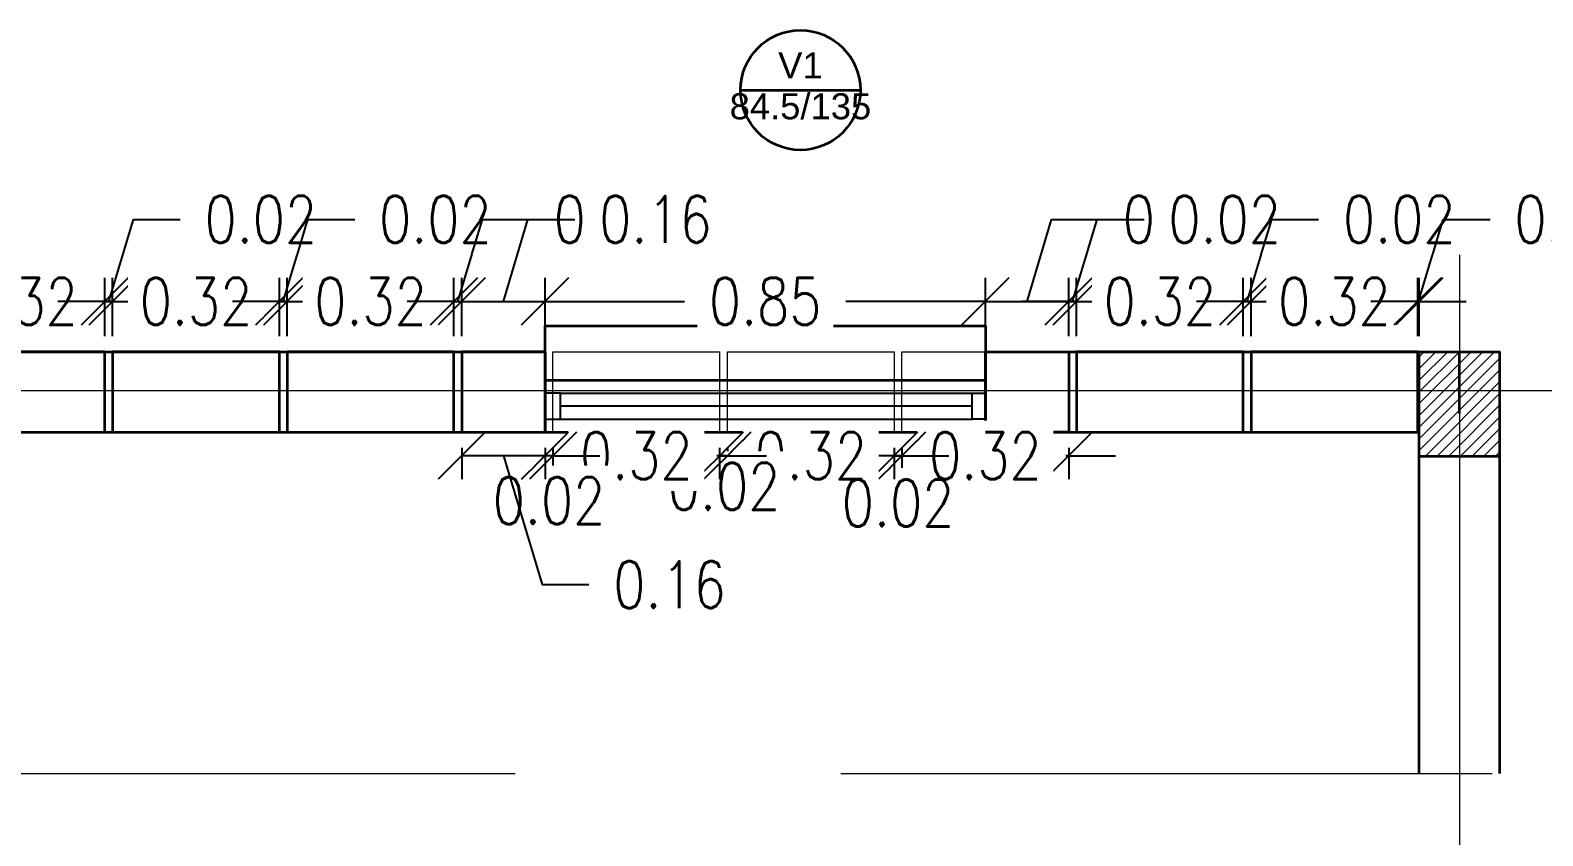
# Model space of a CAD drawing. Header units: metres. Extents: x 45 to 666, y -23 to 325.
# Drawn here: x 208.275 to 211.178, y 69.517 to 71.063 of the extents above; entities that cross this region are included whole.
import ezdxf
from ezdxf.enums import TextEntityAlignment as Align

# ---------------------------------------------------------------- set-up
doc = ezdxf.new("R2010")
doc.units = ezdxf.units.M
doc.header["$LTSCALE"] = 5
doc.header["$MEASUREMENT"] = 0
doc.linetypes.add('DASHED2', pattern=[0.375, 0.25, -0.125])
doc.linetypes.add('HIDDEN', pattern=[0.375, 0.25, -0.125])
doc.layers.get('0').update_dxf_attribs({"color": 30})
doc.layers.get('DEFPOINTS').update_dxf_attribs({"color": 210})
for name, color, linetype, lineweight in [('A-ANNO-DIMS', 3, 'Continuous', 18), ('A-ANNO-NOTE', 7, 'Continuous', 35), ('A-ANNO-SYMB', 3, 'Continuous', 18), ('A-ELEV-MBE1', 7, 'Continuous', 35), ('A-FLOR-OVHD', 3, 'HIDDEN', 18), ('A-GLAZ-FULL', 4, 'Continuous', 25), ('A-WALL-FULL', 7, 'Continuous', 35), ('A-WALL-FULL-EXTR', 7, 'Continuous', 35), ('A-WALL-PATT', 8, 'Continuous', 18)]:
    doc.layers.add(name, color=color, linetype=linetype, lineweight=lineweight)
doc.styles.add('E-ARIAL', font='arial.ttf')
doc.styles.add('E-ROMANS', font='romans.shx', dxfattribs={"width": 0.8})
doc.dimstyles.new('E-0050_TICK_18', dxfattribs={"dimscale": 0.001, "dimtxt": 90, "dimasz": 90, "dimexe": 45, "dimexo": 30, "dimgap": 45, "dimtad": 0, "dimzin": 0, "dimdsep": 46, "dimtxsty": 'E-ROMANS', "dimblk": 'OBLIQUE', "dimcen": 45, "dimclrd": 256, "dimclre": 256, "dimclrt": 256, "dimadec": 0, "dimazin": 0, "dimtfac": 1, "dimtmove": 1, "dimatfit": 3, "dimldrblk": 'OPEN90', "dimfxl": 1, "dimtfill": 1, "dimtolj": 1, "dimtzin": 0, "dimarcsym": 0})

# ---------------------------------------------------------------- blocks, each defined once
blk = doc.blocks.new('TAG-WINDOW')
blk.add_lwpolyline([(-0.92, 0), (0.92, 0)])
blk.add_circle((0, 0), 0.92)
at = {"style": 'E-ARIAL'}
blk.add_attdef('V', text='', height=0.4, dxfattribs=at).set_placement((0, 0.06), align=Align.BOTTOM_CENTER)
blk.add_attdef('40/120', text='', height=0.4, dxfattribs=at).set_placement((0, -0.048), align=Align.TOP_CENTER)
blk = doc.blocks.new('_Oblique')
at = {"color": 0, "linetype": 'ByBlock', "lineweight": -2}
blk.add_line((-0.5, -0.5), (0.5, 0.5), dxfattribs=at)
blk = doc.blocks.new('*D324')
at = {"layer": 'A-ANNO-DIMS', "lineweight": -2, "transparency": 16777216}
for p, q in [((208.0981, 70.4759), (208.0981, 70.5879)), ((208.4181, 70.4759), (208.4181, 70.5879)), ((208.0981, 70.5429), (208.0081, 70.5429)), ((208.0981, 70.5429), (208.1033, 70.5429)), ((208.4181, 70.5429), (208.4128, 70.5429)), ((208.4181, 70.5429), (208.5081, 70.5429))]:
    blk.add_line(p, q, dxfattribs=at)
at = {"layer": 'DEFPOINTS', "color": 0, "transparency": 16777216}
for p in [(208.4181, 70.5429), (208.0981, 70.4459), (208.4181, 70.4459)]:
    blk.add_point(p, dxfattribs=at)
at = {"layer": 'A-ANNO-DIMS', "lineweight": -2, "transparency": 16777216, "xscale": 0.09, "yscale": 0.09, "zscale": 0.09}
blk.add_blockref('_Oblique', (208.0981, 70.5429), dxfattribs=at)
at = {"layer": 'A-ANNO-DIMS', "lineweight": -2, "transparency": 16777216, "xscale": 0.09, "yscale": 0.09, "zscale": 0.09, "rotation": 180}
blk.add_blockref('_Oblique', (208.4181, 70.5429), dxfattribs=at)
at = {"layer": 'A-ANNO-DIMS', "transparency": 16777216, "insert": (208.2581, 70.5429), "char_height": 0.09, "attachment_point": 5, "style": 'E-ROMANS', "bg_fill": 3, "box_fill_scale": 1.25, "bg_fill_color": 256, "bg_fill_true_color": 13158600, "bg_fill_transparency": 0}
blk.add_mtext('\\A1;0.32', dxfattribs=at)
blk = doc.blocks.new('_Open90')
at = {"color": 0, "linetype": 'ByBlock', "lineweight": -2}
for p, q in [((-0.5, 0.5), (0, 0)), ((0, 0), (-1, 0)), ((0, 0), (-0.5, -0.5))]:
    blk.add_line(p, q, dxfattribs=at)
blk = doc.blocks.new('*D325')
at = {"layer": 'A-ANNO-DIMS', "lineweight": -2, "transparency": 16777216}
for p, q in [((208.4256, 70.5429), (208.4728, 70.7004)), ((208.4728, 70.7004), (208.5628, 70.7004)), ((208.4181, 70.4759), (208.4181, 70.5879)), ((208.4331, 70.4759), (208.4331, 70.5879)), ((208.4181, 70.5429), (208.3281, 70.5429)), ((208.4181, 70.5429), (208.4331, 70.5429)), ((208.4181, 70.5429), (208.4331, 70.5429)), ((208.4331, 70.5429), (208.5231, 70.5429))]:
    blk.add_line(p, q, dxfattribs=at)
at = {"layer": 'DEFPOINTS', "color": 0, "transparency": 16777216}
for p in [(208.4331, 70.5429), (208.4181, 70.4459), (208.4331, 70.4459)]:
    blk.add_point(p, dxfattribs=at)
at = {"layer": 'A-ANNO-DIMS', "lineweight": -2, "transparency": 16777216, "xscale": 0.09, "yscale": 0.09, "zscale": 0.09}
blk.add_blockref('_Oblique', (208.4181, 70.5429), dxfattribs=at)
at = {"layer": 'A-ANNO-DIMS', "lineweight": -2, "transparency": 16777216, "xscale": 0.09, "yscale": 0.09, "zscale": 0.09, "rotation": 180}
blk.add_blockref('_Oblique', (208.4331, 70.5429), dxfattribs=at)
at = {"layer": 'A-ANNO-DIMS', "transparency": 16777216, "insert": (208.7175, 70.7004), "char_height": 0.09, "attachment_point": 5, "style": 'E-ROMANS', "bg_fill": 3, "box_fill_scale": 1.25, "bg_fill_color": 256, "bg_fill_true_color": 13158600, "bg_fill_transparency": 0}
blk.add_mtext('\\A1;0.02', dxfattribs=at)
blk = doc.blocks.new('*D326')
at = {"layer": 'A-ANNO-DIMS', "lineweight": -2, "transparency": 16777216}
for p, q in [((208.4331, 70.4759), (208.4331, 70.5879)), ((208.7531, 70.4759), (208.7531, 70.5879)), ((208.4331, 70.5429), (208.3431, 70.5429)), ((208.4331, 70.5429), (208.4383, 70.5429)), ((208.7531, 70.5429), (208.7478, 70.5429)), ((208.7531, 70.5429), (208.8431, 70.5429))]:
    blk.add_line(p, q, dxfattribs=at)
at = {"layer": 'DEFPOINTS', "color": 0, "transparency": 16777216}
for p in [(208.7531, 70.5429), (208.4331, 70.4459), (208.7531, 70.4459)]:
    blk.add_point(p, dxfattribs=at)
at = {"layer": 'A-ANNO-DIMS', "lineweight": -2, "transparency": 16777216, "xscale": 0.09, "yscale": 0.09, "zscale": 0.09}
blk.add_blockref('_Oblique', (208.4331, 70.5429), dxfattribs=at)
at = {"layer": 'A-ANNO-DIMS', "lineweight": -2, "transparency": 16777216, "xscale": 0.09, "yscale": 0.09, "zscale": 0.09, "rotation": 180}
blk.add_blockref('_Oblique', (208.7531, 70.5429), dxfattribs=at)
at = {"layer": 'A-ANNO-DIMS', "transparency": 16777216, "insert": (208.5931, 70.5429), "char_height": 0.09, "attachment_point": 5, "style": 'E-ROMANS', "bg_fill": 3, "box_fill_scale": 1.25, "bg_fill_color": 256, "bg_fill_true_color": 13158600, "bg_fill_transparency": 0}
blk.add_mtext('\\A1;0.32', dxfattribs=at)
blk = doc.blocks.new('*D720')
at = {"layer": 'A-ANNO-DIMS', "lineweight": -2, "transparency": 16777216}
for p, q in [((208.7606, 70.5429), (208.8078, 70.7004)), ((208.8078, 70.7004), (208.8978, 70.7004)), ((208.7531, 70.4759), (208.7531, 70.5879)), ((208.7681, 70.4759), (208.7681, 70.5879)), ((208.7531, 70.5429), (208.6631, 70.5429)), ((208.7531, 70.5429), (208.7681, 70.5429)), ((208.7531, 70.5429), (208.7681, 70.5429)), ((208.7681, 70.5429), (208.8581, 70.5429))]:
    blk.add_line(p, q, dxfattribs=at)
at = {"layer": 'DEFPOINTS', "color": 0, "transparency": 16777216}
for p in [(208.7681, 70.5429), (208.7531, 70.4459), (208.7681, 70.4459)]:
    blk.add_point(p, dxfattribs=at)
at = {"layer": 'A-ANNO-DIMS', "lineweight": -2, "transparency": 16777216, "xscale": 0.09, "yscale": 0.09, "zscale": 0.09}
blk.add_blockref('_Oblique', (208.7531, 70.5429), dxfattribs=at)
at = {"layer": 'A-ANNO-DIMS', "lineweight": -2, "transparency": 16777216, "xscale": 0.09, "yscale": 0.09, "zscale": 0.09, "rotation": 180}
blk.add_blockref('_Oblique', (208.7681, 70.5429), dxfattribs=at)
at = {"layer": 'A-ANNO-DIMS', "transparency": 16777216, "insert": (209.0525, 70.7004), "char_height": 0.09, "attachment_point": 5, "style": 'E-ROMANS', "bg_fill": 3, "box_fill_scale": 1.25, "bg_fill_color": 256, "bg_fill_true_color": 13158600, "bg_fill_transparency": 0}
blk.add_mtext('\\A1;0.02', dxfattribs=at)
blk = doc.blocks.new('*D721')
at = {"layer": 'A-ANNO-DIMS', "lineweight": -2, "transparency": 16777216}
for p, q in [((208.7681, 70.4759), (208.7681, 70.5879)), ((209.0881, 70.4759), (209.0881, 70.5879)), ((208.7681, 70.5429), (208.6781, 70.5429)), ((208.7681, 70.5429), (208.7733, 70.5429)), ((209.0881, 70.5429), (209.0828, 70.5429)), ((209.0881, 70.5429), (209.1781, 70.5429))]:
    blk.add_line(p, q, dxfattribs=at)
at = {"layer": 'DEFPOINTS', "color": 0, "transparency": 16777216}
for p in [(209.0881, 70.5429), (208.7681, 70.4459), (209.0881, 70.4459)]:
    blk.add_point(p, dxfattribs=at)
at = {"layer": 'A-ANNO-DIMS', "lineweight": -2, "transparency": 16777216, "xscale": 0.09, "yscale": 0.09, "zscale": 0.09}
blk.add_blockref('_Oblique', (208.7681, 70.5429), dxfattribs=at)
at = {"layer": 'A-ANNO-DIMS', "lineweight": -2, "transparency": 16777216, "xscale": 0.09, "yscale": 0.09, "zscale": 0.09, "rotation": 180}
blk.add_blockref('_Oblique', (209.0881, 70.5429), dxfattribs=at)
at = {"layer": 'A-ANNO-DIMS', "transparency": 16777216, "insert": (208.9281, 70.5429), "char_height": 0.09, "attachment_point": 5, "style": 'E-ROMANS', "bg_fill": 3, "box_fill_scale": 1.25, "bg_fill_color": 256, "bg_fill_true_color": 13158600, "bg_fill_transparency": 0}
blk.add_mtext('\\A1;0.32', dxfattribs=at)
blk = doc.blocks.new('*D722')
at = {"layer": 'A-ANNO-DIMS', "lineweight": -2, "transparency": 16777216}
for p, q in [((209.0956, 70.5429), (209.1428, 70.7004)), ((209.1428, 70.7004), (209.2328, 70.7004)), ((209.0881, 70.4759), (209.0881, 70.5879)), ((209.1031, 70.4759), (209.1031, 70.5879)), ((209.0881, 70.5429), (208.9981, 70.5429)), ((209.0881, 70.5429), (209.1031, 70.5429)), ((209.0881, 70.5429), (209.1031, 70.5429)), ((209.1031, 70.5429), (209.1931, 70.5429))]:
    blk.add_line(p, q, dxfattribs=at)
at = {"layer": 'DEFPOINTS', "color": 0, "transparency": 16777216}
for p in [(209.1031, 70.5429), (209.0881, 70.4459), (209.1031, 70.4459)]:
    blk.add_point(p, dxfattribs=at)
at = {"layer": 'A-ANNO-DIMS', "lineweight": -2, "transparency": 16777216, "xscale": 0.09, "yscale": 0.09, "zscale": 0.09}
blk.add_blockref('_Oblique', (209.0881, 70.5429), dxfattribs=at)
at = {"layer": 'A-ANNO-DIMS', "lineweight": -2, "transparency": 16777216, "xscale": 0.09, "yscale": 0.09, "zscale": 0.09, "rotation": 180}
blk.add_blockref('_Oblique', (209.1031, 70.5429), dxfattribs=at)
at = {"layer": 'A-ANNO-DIMS', "transparency": 16777216, "insert": (209.3875, 70.7004), "char_height": 0.09, "attachment_point": 5, "style": 'E-ROMANS', "bg_fill": 3, "box_fill_scale": 1.25, "bg_fill_color": 256, "bg_fill_true_color": 13158600, "bg_fill_transparency": 0}
blk.add_mtext('\\A1;0.02', dxfattribs=at)
blk = doc.blocks.new('*D723')
at = {"layer": 'A-ANNO-DIMS', "lineweight": -2, "transparency": 16777216}
for p, q in [((209.1831, 70.5429), (209.2303, 70.7004)), ((209.2303, 70.7004), (209.3203, 70.7004)), ((209.1031, 70.4759), (209.1031, 70.5879)), ((209.2631, 70.4759), (209.2631, 70.5879)), ((209.1031, 70.5429), (209.2631, 70.5429))]:
    blk.add_line(p, q, dxfattribs=at)
at = {"layer": 'DEFPOINTS', "color": 0, "transparency": 16777216}
for p in [(209.2631, 70.5429), (209.1031, 70.4459), (209.2631, 70.4459)]:
    blk.add_point(p, dxfattribs=at)
at = {"layer": 'A-ANNO-DIMS', "lineweight": -2, "transparency": 16777216, "xscale": 0.09, "yscale": 0.09, "zscale": 0.09, "rotation": 180}
blk.add_blockref('_Oblique', (209.1031, 70.5429), dxfattribs=at)
at = {"layer": 'A-ANNO-DIMS', "lineweight": -2, "transparency": 16777216, "xscale": 0.09, "yscale": 0.09, "zscale": 0.09}
blk.add_blockref('_Oblique', (209.2631, 70.5429), dxfattribs=at)
at = {"layer": 'A-ANNO-DIMS', "transparency": 16777216, "insert": (209.475, 70.7004), "char_height": 0.09, "attachment_point": 5, "style": 'E-ROMANS', "bg_fill": 3, "box_fill_scale": 1.25, "bg_fill_color": 256, "bg_fill_true_color": 13158600, "bg_fill_transparency": 0}
blk.add_mtext('\\A1;0.16', dxfattribs=at)
blk = doc.blocks.new('*D724')
at = {"layer": 'A-ANNO-DIMS', "lineweight": -2, "transparency": 16777216}
for p, q in [((209.2631, 70.4759), (209.2631, 70.5879)), ((210.1081, 70.4759), (210.1081, 70.5879)), ((209.2631, 70.5429), (209.5308, 70.5429)), ((210.1081, 70.5429), (209.8403, 70.5429))]:
    blk.add_line(p, q, dxfattribs=at)
at = {"layer": 'DEFPOINTS', "color": 0, "transparency": 16777216}
for p in [(210.1081, 70.5429), (209.2631, 70.4459), (210.1081, 70.4459)]:
    blk.add_point(p, dxfattribs=at)
at = {"layer": 'A-ANNO-DIMS', "lineweight": -2, "transparency": 16777216, "xscale": 0.09, "yscale": 0.09, "zscale": 0.09, "rotation": 180}
blk.add_blockref('_Oblique', (209.2631, 70.5429), dxfattribs=at)
at = {"layer": 'A-ANNO-DIMS', "lineweight": -2, "transparency": 16777216, "xscale": 0.09, "yscale": 0.09, "zscale": 0.09}
blk.add_blockref('_Oblique', (210.1081, 70.5429), dxfattribs=at)
at = {"layer": 'A-ANNO-DIMS', "transparency": 16777216, "insert": (209.6856, 70.5429), "char_height": 0.09, "attachment_point": 5, "style": 'E-ROMANS', "bg_fill": 3, "box_fill_scale": 1.25, "bg_fill_color": 256, "bg_fill_true_color": 13158600, "bg_fill_transparency": 0}
blk.add_mtext('\\A1;0.85', dxfattribs=at)
blk = doc.blocks.new('*D725')
at = {"layer": 'A-ANNO-DIMS', "lineweight": -2, "transparency": 16777216}
for p, q in [((210.1881, 70.5429), (210.2353, 70.7004)), ((210.2353, 70.7004), (210.3253, 70.7004)), ((210.1081, 70.4759), (210.1081, 70.5879)), ((210.2681, 70.4759), (210.2681, 70.5879)), ((210.1081, 70.5429), (210.2681, 70.5429))]:
    blk.add_line(p, q, dxfattribs=at)
at = {"layer": 'DEFPOINTS', "color": 0, "transparency": 16777216}
for p in [(210.2681, 70.5429), (210.1081, 70.4459), (210.2681, 70.4459)]:
    blk.add_point(p, dxfattribs=at)
at = {"layer": 'A-ANNO-DIMS', "lineweight": -2, "transparency": 16777216, "xscale": 0.09, "yscale": 0.09, "zscale": 0.09, "rotation": 180}
blk.add_blockref('_Oblique', (210.1081, 70.5429), dxfattribs=at)
at = {"layer": 'A-ANNO-DIMS', "lineweight": -2, "transparency": 16777216, "xscale": 0.09, "yscale": 0.09, "zscale": 0.09}
blk.add_blockref('_Oblique', (210.2681, 70.5429), dxfattribs=at)
at = {"layer": 'A-ANNO-DIMS', "transparency": 16777216, "insert": (210.48, 70.7004), "char_height": 0.09, "attachment_point": 5, "style": 'E-ROMANS', "bg_fill": 3, "box_fill_scale": 1.25, "bg_fill_color": 256, "bg_fill_true_color": 13158600, "bg_fill_transparency": 0}
blk.add_mtext('\\A1;0.16', dxfattribs=at)
blk = doc.blocks.new('*D726')
at = {"layer": 'A-ANNO-DIMS', "lineweight": -2, "transparency": 16777216}
for p, q in [((210.2756, 70.5429), (210.3228, 70.7004)), ((210.3228, 70.7004), (210.4128, 70.7004)), ((210.2681, 70.4759), (210.2681, 70.5879)), ((210.2831, 70.4759), (210.2831, 70.5879)), ((210.2681, 70.5429), (210.1781, 70.5429)), ((210.2681, 70.5429), (210.2831, 70.5429)), ((210.2681, 70.5429), (210.2831, 70.5429)), ((210.2831, 70.5429), (210.3731, 70.5429))]:
    blk.add_line(p, q, dxfattribs=at)
at = {"layer": 'DEFPOINTS', "color": 0, "transparency": 16777216}
for p in [(210.2831, 70.5429), (210.2681, 70.4459), (210.2831, 70.4459)]:
    blk.add_point(p, dxfattribs=at)
at = {"layer": 'A-ANNO-DIMS', "lineweight": -2, "transparency": 16777216, "xscale": 0.09, "yscale": 0.09, "zscale": 0.09}
blk.add_blockref('_Oblique', (210.2681, 70.5429), dxfattribs=at)
at = {"layer": 'A-ANNO-DIMS', "lineweight": -2, "transparency": 16777216, "xscale": 0.09, "yscale": 0.09, "zscale": 0.09, "rotation": 180}
blk.add_blockref('_Oblique', (210.2831, 70.5429), dxfattribs=at)
at = {"layer": 'A-ANNO-DIMS', "transparency": 16777216, "insert": (210.5675, 70.7004), "char_height": 0.09, "attachment_point": 5, "style": 'E-ROMANS', "bg_fill": 3, "box_fill_scale": 1.25, "bg_fill_color": 256, "bg_fill_true_color": 13158600, "bg_fill_transparency": 0}
blk.add_mtext('\\A1;0.02', dxfattribs=at)
blk = doc.blocks.new('*D727')
at = {"layer": 'A-ANNO-DIMS', "lineweight": -2, "transparency": 16777216}
for p, q in [((210.2831, 70.4759), (210.2831, 70.5879)), ((210.6031, 70.4759), (210.6031, 70.5879)), ((210.2831, 70.5429), (210.1931, 70.5429)), ((210.2831, 70.5429), (210.2883, 70.5429)), ((210.6031, 70.5429), (210.5978, 70.5429)), ((210.6031, 70.5429), (210.6931, 70.5429))]:
    blk.add_line(p, q, dxfattribs=at)
at = {"layer": 'DEFPOINTS', "color": 0, "transparency": 16777216}
for p in [(210.6031, 70.5429), (210.2831, 70.4459), (210.6031, 70.4459)]:
    blk.add_point(p, dxfattribs=at)
at = {"layer": 'A-ANNO-DIMS', "lineweight": -2, "transparency": 16777216, "xscale": 0.09, "yscale": 0.09, "zscale": 0.09}
blk.add_blockref('_Oblique', (210.2831, 70.5429), dxfattribs=at)
at = {"layer": 'A-ANNO-DIMS', "lineweight": -2, "transparency": 16777216, "xscale": 0.09, "yscale": 0.09, "zscale": 0.09, "rotation": 180}
blk.add_blockref('_Oblique', (210.6031, 70.5429), dxfattribs=at)
at = {"layer": 'A-ANNO-DIMS', "transparency": 16777216, "insert": (210.4431, 70.5429), "char_height": 0.09, "attachment_point": 5, "style": 'E-ROMANS', "bg_fill": 3, "box_fill_scale": 1.25, "bg_fill_color": 256, "bg_fill_true_color": 13158600, "bg_fill_transparency": 0}
blk.add_mtext('\\A1;0.32', dxfattribs=at)
blk = doc.blocks.new('*D728')
at = {"layer": 'A-ANNO-DIMS', "lineweight": -2, "transparency": 16777216}
for p, q in [((210.6106, 70.5429), (210.6578, 70.7004)), ((210.6578, 70.7004), (210.7478, 70.7004)), ((210.6031, 70.4759), (210.6031, 70.5879)), ((210.6181, 70.4759), (210.6181, 70.5879)), ((210.6031, 70.5429), (210.5131, 70.5429)), ((210.6031, 70.5429), (210.6181, 70.5429)), ((210.6031, 70.5429), (210.6181, 70.5429)), ((210.6181, 70.5429), (210.7081, 70.5429))]:
    blk.add_line(p, q, dxfattribs=at)
at = {"layer": 'DEFPOINTS', "color": 0, "transparency": 16777216}
for p in [(210.6181, 70.5429), (210.6031, 70.4459), (210.6181, 70.4459)]:
    blk.add_point(p, dxfattribs=at)
at = {"layer": 'A-ANNO-DIMS', "lineweight": -2, "transparency": 16777216, "xscale": 0.09, "yscale": 0.09, "zscale": 0.09}
blk.add_blockref('_Oblique', (210.6031, 70.5429), dxfattribs=at)
at = {"layer": 'A-ANNO-DIMS', "lineweight": -2, "transparency": 16777216, "xscale": 0.09, "yscale": 0.09, "zscale": 0.09, "rotation": 180}
blk.add_blockref('_Oblique', (210.6181, 70.5429), dxfattribs=at)
at = {"layer": 'A-ANNO-DIMS', "transparency": 16777216, "insert": (210.9025, 70.7004), "char_height": 0.09, "attachment_point": 5, "style": 'E-ROMANS', "bg_fill": 3, "box_fill_scale": 1.25, "bg_fill_color": 256, "bg_fill_true_color": 13158600, "bg_fill_transparency": 0}
blk.add_mtext('\\A1;0.02', dxfattribs=at)
blk = doc.blocks.new('*D729')
at = {"layer": 'A-ANNO-DIMS', "lineweight": -2, "transparency": 16777216}
for p, q in [((210.6181, 70.4759), (210.6181, 70.5879)), ((210.9381, 70.4759), (210.9381, 70.5879)), ((210.6181, 70.5429), (210.5281, 70.5429)), ((210.6181, 70.5429), (210.6233, 70.5429)), ((210.9381, 70.5429), (210.9328, 70.5429)), ((210.9381, 70.5429), (211.0281, 70.5429))]:
    blk.add_line(p, q, dxfattribs=at)
at = {"layer": 'DEFPOINTS', "color": 0, "transparency": 16777216}
for p in [(210.9381, 70.5429), (210.6181, 70.4459), (210.9381, 70.4459)]:
    blk.add_point(p, dxfattribs=at)
at = {"layer": 'A-ANNO-DIMS', "lineweight": -2, "transparency": 16777216, "xscale": 0.09, "yscale": 0.09, "zscale": 0.09}
blk.add_blockref('_Oblique', (210.6181, 70.5429), dxfattribs=at)
at = {"layer": 'A-ANNO-DIMS', "lineweight": -2, "transparency": 16777216, "xscale": 0.09, "yscale": 0.09, "zscale": 0.09, "rotation": 180}
blk.add_blockref('_Oblique', (210.9381, 70.5429), dxfattribs=at)
at = {"layer": 'A-ANNO-DIMS', "transparency": 16777216, "insert": (210.7781, 70.5429), "char_height": 0.09, "attachment_point": 5, "style": 'E-ROMANS', "bg_fill": 3, "box_fill_scale": 1.25, "bg_fill_color": 256, "bg_fill_true_color": 13158600, "bg_fill_transparency": 0}
blk.add_mtext('\\A1;0.32', dxfattribs=at)
blk = doc.blocks.new('*D730')
at = {"layer": 'A-ANNO-DIMS', "lineweight": -2, "transparency": 16777216}
for p, q in [((210.9396, 70.5429), (210.9868, 70.7004)), ((210.9868, 70.7004), (211.0768, 70.7004)), ((210.9381, 70.4759), (210.9381, 70.5879)), ((210.9411, 70.4759), (210.9411, 70.5879)), ((210.9381, 70.5429), (210.8481, 70.5429)), ((210.9381, 70.5429), (210.9411, 70.5429)), ((210.9381, 70.5429), (210.9411, 70.5429)), ((210.9411, 70.5429), (211.0311, 70.5429))]:
    blk.add_line(p, q, dxfattribs=at)
at = {"layer": 'DEFPOINTS', "color": 0, "transparency": 16777216}
for p in [(210.9411, 70.5429), (210.9381, 70.4459), (210.9411, 70.4459)]:
    blk.add_point(p, dxfattribs=at)
at = {"layer": 'A-ANNO-DIMS', "lineweight": -2, "transparency": 16777216, "xscale": 0.09, "yscale": 0.09, "zscale": 0.09}
blk.add_blockref('_Oblique', (210.9381, 70.5429), dxfattribs=at)
at = {"layer": 'A-ANNO-DIMS', "lineweight": -2, "transparency": 16777216, "xscale": 0.09, "yscale": 0.09, "zscale": 0.09, "rotation": 180}
blk.add_blockref('_Oblique', (210.9411, 70.5429), dxfattribs=at)
at = {"layer": 'A-ANNO-DIMS', "transparency": 16777216, "insert": (211.2315, 70.7004), "char_height": 0.09, "attachment_point": 5, "style": 'E-ROMANS', "bg_fill": 3, "box_fill_scale": 1.25, "bg_fill_color": 256, "bg_fill_true_color": 13158600, "bg_fill_transparency": 0}
blk.add_mtext('\\A1;0.00', dxfattribs=at)
blk = doc.blocks.new('*D431')
at = {"layer": 'A-ANNO-DIMS', "lineweight": -2, "transparency": 16777216}
for p, q in [((209.9481, 70.2619), (209.9481, 70.2016)), ((210.2681, 70.2619), (210.2681, 70.2016)), ((209.9481, 70.2466), (209.8581, 70.2466)), ((209.9481, 70.2466), (209.9533, 70.2466)), ((210.2681, 70.2466), (210.2628, 70.2466)), ((210.2681, 70.2466), (210.3581, 70.2466))]:
    blk.add_line(p, q, dxfattribs=at)
at = {"layer": 'DEFPOINTS', "color": 0, "transparency": 16777216}
for p in [(209.9481, 70.2919), (210.2681, 70.2919), (209.9481, 70.2466)]:
    blk.add_point(p, dxfattribs=at)
at = {"layer": 'A-ANNO-DIMS', "lineweight": -2, "transparency": 16777216, "xscale": 0.09, "yscale": 0.09, "zscale": 0.09}
blk.add_blockref('_Oblique', (209.9481, 70.2466), dxfattribs=at)
at = {"layer": 'A-ANNO-DIMS', "lineweight": -2, "transparency": 16777216, "xscale": 0.09, "yscale": 0.09, "zscale": 0.09, "rotation": 180}
blk.add_blockref('_Oblique', (210.2681, 70.2466), dxfattribs=at)
at = {"layer": 'A-ANNO-DIMS', "transparency": 16777216, "insert": (210.1081, 70.2466), "char_height": 0.09, "attachment_point": 5, "style": 'E-ROMANS', "bg_fill": 3, "box_fill_scale": 1.25, "bg_fill_color": 256, "bg_fill_true_color": 13158600, "bg_fill_transparency": 0}
blk.add_mtext('\\A1;0.32', dxfattribs=at)
blk = doc.blocks.new('*D432')
at = {"layer": 'A-ANNO-DIMS', "lineweight": -2, "transparency": 16777216}
for p, q in [((209.9331, 70.2619), (209.9331, 70.2016)), ((209.9481, 70.2619), (209.9481, 70.2016)), ((209.9331, 70.2466), (209.8431, 70.2466)), ((209.9481, 70.2466), (209.9331, 70.2466)), ((209.9481, 70.2466), (210.0381, 70.2466))]:
    blk.add_line(p, q, dxfattribs=at)
at = {"layer": 'DEFPOINTS', "color": 0, "transparency": 16777216}
for p in [(209.9331, 70.2919), (209.9481, 70.2919), (209.9331, 70.2466)]:
    blk.add_point(p, dxfattribs=at)
at = {"layer": 'A-ANNO-DIMS', "transparency": 16777216, "insert": (209.9406, 70.1558), "char_height": 0.09, "attachment_point": 5, "style": 'E-ROMANS', "bg_fill": 3, "box_fill_scale": 1.25, "bg_fill_color": 256, "bg_fill_true_color": 13158600, "bg_fill_transparency": 0}
blk.add_mtext('\\A1;0.02', dxfattribs=at)
at = {"layer": 'A-ANNO-DIMS', "lineweight": -2, "transparency": 16777216, "xscale": 0.09, "yscale": 0.09, "zscale": 0.09}
blk.add_blockref('_Oblique', (209.9331, 70.2466), dxfattribs=at)
at = {"layer": 'A-ANNO-DIMS', "lineweight": -2, "transparency": 16777216, "xscale": 0.09, "yscale": 0.09, "zscale": 0.09, "rotation": 180}
blk.add_blockref('_Oblique', (209.9481, 70.2466), dxfattribs=at)
blk = doc.blocks.new('*D433')
at = {"layer": 'A-ANNO-DIMS', "lineweight": -2, "transparency": 16777216}
for p, q in [((209.6131, 70.2619), (209.6131, 70.2016)), ((209.9331, 70.2619), (209.9331, 70.2016)), ((209.6131, 70.2466), (209.5231, 70.2466)), ((209.6131, 70.2466), (209.6183, 70.2466)), ((209.9331, 70.2466), (209.9278, 70.2466)), ((209.9331, 70.2466), (210.0231, 70.2466))]:
    blk.add_line(p, q, dxfattribs=at)
at = {"layer": 'DEFPOINTS', "color": 0, "transparency": 16777216}
for p in [(209.6131, 70.2919), (209.9331, 70.2919), (209.6131, 70.2466)]:
    blk.add_point(p, dxfattribs=at)
at = {"layer": 'A-ANNO-DIMS', "lineweight": -2, "transparency": 16777216, "xscale": 0.09, "yscale": 0.09, "zscale": 0.09}
blk.add_blockref('_Oblique', (209.6131, 70.2466), dxfattribs=at)
at = {"layer": 'A-ANNO-DIMS', "lineweight": -2, "transparency": 16777216, "xscale": 0.09, "yscale": 0.09, "zscale": 0.09, "rotation": 180}
blk.add_blockref('_Oblique', (209.9331, 70.2466), dxfattribs=at)
at = {"layer": 'A-ANNO-DIMS', "transparency": 16777216, "insert": (209.7731, 70.2466), "char_height": 0.09, "attachment_point": 5, "style": 'E-ROMANS', "bg_fill": 3, "box_fill_scale": 1.25, "bg_fill_color": 256, "bg_fill_true_color": 13158600, "bg_fill_transparency": 0}
blk.add_mtext('\\A1;0.32', dxfattribs=at)
blk = doc.blocks.new('*D434')
at = {"layer": 'A-ANNO-DIMS', "lineweight": -2, "transparency": 16777216}
for p, q in [((209.5981, 70.2619), (209.5981, 70.2016)), ((209.6131, 70.2619), (209.6131, 70.2016)), ((209.5981, 70.2466), (209.5081, 70.2466)), ((209.6131, 70.2466), (209.7031, 70.2466))]:
    blk.add_line(p, q, dxfattribs=at)
at = {"layer": 'DEFPOINTS', "color": 0, "transparency": 16777216}
for p in [(209.5981, 70.2919), (209.6131, 70.2919)]:
    blk.add_point(p, dxfattribs=at)
at = {"layer": 'A-ANNO-DIMS', "transparency": 16777216, "insert": (209.6067, 70.1877), "char_height": 0.09, "attachment_point": 5, "style": 'E-ROMANS', "bg_fill": 3, "box_fill_scale": 1.25, "bg_fill_color": 256, "bg_fill_true_color": 13158600, "bg_fill_transparency": 0}
blk.add_mtext('\\A1;0.02', dxfattribs=at)
at = {"layer": 'A-ANNO-DIMS', "lineweight": -2, "transparency": 16777216}
blk.add_line((209.6131, 70.2466), (209.5981, 70.2466), dxfattribs=at)
at = {"layer": 'DEFPOINTS', "color": 0, "transparency": 16777216}
blk.add_point((209.5981, 70.2466), dxfattribs=at)
at = {"layer": 'A-ANNO-DIMS', "lineweight": -2, "transparency": 16777216, "xscale": 0.09, "yscale": 0.09, "zscale": 0.09}
blk.add_blockref('_Oblique', (209.5981, 70.2466), dxfattribs=at)
at = {"layer": 'A-ANNO-DIMS', "lineweight": -2, "transparency": 16777216, "xscale": 0.09, "yscale": 0.09, "zscale": 0.09, "rotation": 180}
blk.add_blockref('_Oblique', (209.6131, 70.2466), dxfattribs=at)
blk = doc.blocks.new('*D435')
at = {"layer": 'A-ANNO-DIMS', "lineweight": -2, "transparency": 16777216}
for p, q in [((209.2781, 70.2619), (209.2781, 70.2016)), ((209.5981, 70.2619), (209.5981, 70.2016)), ((209.2781, 70.2466), (209.1881, 70.2466)), ((209.2781, 70.2466), (209.2833, 70.2466)), ((209.5981, 70.2466), (209.5928, 70.2466)), ((209.5981, 70.2466), (209.6881, 70.2466))]:
    blk.add_line(p, q, dxfattribs=at)
at = {"layer": 'DEFPOINTS', "color": 0, "transparency": 16777216}
for p in [(209.2781, 70.2919), (209.5981, 70.2919), (209.2781, 70.2466)]:
    blk.add_point(p, dxfattribs=at)
at = {"layer": 'A-ANNO-DIMS', "lineweight": -2, "transparency": 16777216, "xscale": 0.09, "yscale": 0.09, "zscale": 0.09}
blk.add_blockref('_Oblique', (209.2781, 70.2466), dxfattribs=at)
at = {"layer": 'A-ANNO-DIMS', "lineweight": -2, "transparency": 16777216, "xscale": 0.09, "yscale": 0.09, "zscale": 0.09, "rotation": 180}
blk.add_blockref('_Oblique', (209.5981, 70.2466), dxfattribs=at)
at = {"layer": 'A-ANNO-DIMS', "transparency": 16777216, "insert": (209.4381, 70.2466), "char_height": 0.09, "attachment_point": 5, "style": 'E-ROMANS', "bg_fill": 3, "box_fill_scale": 1.25, "bg_fill_color": 256, "bg_fill_true_color": 13158600, "bg_fill_transparency": 0}
blk.add_mtext('\\A1;0.32', dxfattribs=at)
blk = doc.blocks.new('*D436')
at = {"layer": 'A-ANNO-DIMS', "lineweight": -2, "transparency": 16777216}
for p, q in [((209.2631, 70.2619), (209.2631, 70.2016)), ((209.2781, 70.2619), (209.2781, 70.2016)), ((209.2631, 70.2466), (209.1731, 70.2466)), ((209.2781, 70.2466), (209.2631, 70.2466)), ((209.2781, 70.2466), (209.3681, 70.2466))]:
    blk.add_line(p, q, dxfattribs=at)
at = {"layer": 'DEFPOINTS', "color": 0, "transparency": 16777216}
for p in [(209.2631, 70.2919), (209.2781, 70.2919), (209.2631, 70.2466)]:
    blk.add_point(p, dxfattribs=at)
at = {"layer": 'A-ANNO-DIMS', "transparency": 16777216, "insert": (209.2706, 70.1603), "char_height": 0.09, "attachment_point": 5, "style": 'E-ROMANS', "bg_fill": 3, "box_fill_scale": 1.25, "bg_fill_color": 256, "bg_fill_true_color": 13158600, "bg_fill_transparency": 0}
blk.add_mtext('\\A1;0.02', dxfattribs=at)
at = {"layer": 'A-ANNO-DIMS', "lineweight": -2, "transparency": 16777216, "xscale": 0.09, "yscale": 0.09, "zscale": 0.09}
blk.add_blockref('_Oblique', (209.2631, 70.2466), dxfattribs=at)
at = {"layer": 'A-ANNO-DIMS', "lineweight": -2, "transparency": 16777216, "xscale": 0.09, "yscale": 0.09, "zscale": 0.09, "rotation": 180}
blk.add_blockref('_Oblique', (209.2781, 70.2466), dxfattribs=at)
blk = doc.blocks.new('*D437')
at = {"layer": 'A-ANNO-DIMS', "lineweight": -2, "transparency": 16777216}
for p, q in [((209.1031, 70.2619), (209.1031, 70.2016)), ((209.2631, 70.2619), (209.2631, 70.2016)), ((209.2631, 70.2466), (209.1031, 70.2466)), ((209.1831, 70.2466), (209.2573, 69.9991)), ((209.2573, 69.9991), (209.3473, 69.9991))]:
    blk.add_line(p, q, dxfattribs=at)
at = {"layer": 'DEFPOINTS', "color": 0, "transparency": 16777216}
for p in [(209.1031, 70.2919), (209.2631, 70.2919), (209.1031, 70.2466)]:
    blk.add_point(p, dxfattribs=at)
at = {"layer": 'A-ANNO-DIMS', "lineweight": -2, "transparency": 16777216, "xscale": 0.09, "yscale": 0.09, "zscale": 0.09, "rotation": 180}
blk.add_blockref('_Oblique', (209.1031, 70.2466), dxfattribs=at)
at = {"layer": 'A-ANNO-DIMS', "lineweight": -2, "transparency": 16777216, "xscale": 0.09, "yscale": 0.09, "zscale": 0.09}
blk.add_blockref('_Oblique', (209.2631, 70.2466), dxfattribs=at)
at = {"layer": 'A-ANNO-DIMS', "transparency": 16777216, "insert": (209.502, 69.9991), "char_height": 0.09, "attachment_point": 5, "style": 'E-ROMANS', "bg_fill": 3, "box_fill_scale": 1.25, "bg_fill_color": 256, "bg_fill_true_color": 13158600, "bg_fill_transparency": 0}
blk.add_mtext('\\A1;0.16', dxfattribs=at)

msp = doc.modelspace()

# ---------------------------------------------------------------- hatches: boundary and pattern name
at = {"layer": 'A-WALL-PATT'}
h = msp.add_hatch(dxfattribs=at)
h.set_pattern_fill('LINE', color=256, scale=0.005, angle=45, style=0)
h.set_pattern_definition([(45, (55.55151, 0), (-0.0112253202, 0.0112253202), [])])
h.paths.add_polyline_path([(211.0951, 70.2959), (211.0584, 70.2959), (211.0584, 70.2459), (211.0951, 70.2459)])
h.paths.add_polyline_path([(211.0584, 70.2959), (211.0181, 70.2959), (211.0181, 70.2459), (211.0584, 70.2459)])
h.paths.add_polyline_path([(211.0181, 70.2959), (210.9411, 70.2959), (210.9411, 70.2459), (211.0181, 70.2459)])
h.paths.add_polyline_path([(211.0951, 70.4459), (210.9411, 70.4459), (210.9411, 70.2959), (211.0951, 70.2959)])

# ---------------------------------------------------------------- linework, layer by layer
at = {"layer": 'A-ANNO-SYMB', "ltscale": 2}
for points in [[(211.0181, 70.6819), (211.0181, 68.2971)], [(211.5597, 70.3709), (206.281, 70.3709)]]:
    msp.add_lwpolyline(points, dxfattribs=at)
at = {"layer": 'A-ELEV-MBE1', "linetype": 'DASHED2'}
msp.add_line((211.0181, 70.3275), (211.0181, 70.4459), dxfattribs=at)
at = {"layer": 'A-ELEV-MBE1'}
for points in [[(209.2631, 70.4459), (209.2631, 70.4959), (210.1081, 70.4959), (210.1081, 70.4459)], [(209.2631, 70.3919), (210.1081, 70.3919)], [(209.2631, 70.2919), (210.1081, 70.2919)]]:
    msp.add_lwpolyline(points, dxfattribs=at)
at = {"layer": 'A-FLOR-OVHD'}
msp.add_line((206.0808, 69.6363), (211.6643, 69.6363), dxfattribs=at)
for points in [[(209.2781, 70.4459), (209.5981, 70.4459), (209.5981, 70.2919), (209.2781, 70.2919)], [(209.6131, 70.4459), (209.9331, 70.4459), (209.9331, 70.2919), (209.6131, 70.2919)], [(209.9481, 70.4459), (210.2681, 70.4459), (210.2681, 70.2919), (209.9481, 70.2919)]]:
    msp.add_lwpolyline(points, close=True, dxfattribs=at)
at = {"layer": 'A-GLAZ-FULL'}
for p, q in [((209.293, 70.3669), (210.0826, 70.3669)), ((210.0826, 70.3419), (209.2935, 70.3419)), ((209.293, 70.3169), (210.0826, 70.3169))]:
    msp.add_line(p, q, dxfattribs=at)
for points in [[(209.2631, 70.3169), (209.293, 70.3169), (209.293, 70.3669), (209.2631, 70.3669)], [(210.1081, 70.3169), (210.0826, 70.3169), (210.0826, 70.3669), (210.1081, 70.3669)]]:
    msp.add_lwpolyline(points, dxfattribs=at)
at = {"layer": 'A-WALL-FULL'}
for points in [[(208.7681, 70.2919), (209.0881, 70.2919), (209.0881, 70.4459), (208.7681, 70.4459)], [(209.1031, 70.2919), (209.2631, 70.2919), (209.2631, 70.4459), (209.1031, 70.4459)], [(210.2681, 70.2919), (210.1081, 70.2919), (210.1081, 70.4459), (210.2681, 70.4459)], [(210.2831, 70.2919), (210.6031, 70.2919), (210.6031, 70.4459), (210.2831, 70.4459)], [(210.6181, 70.2919), (210.9381, 70.2919), (210.9381, 70.4459), (210.6181, 70.4459)]]:
    msp.add_lwpolyline(points, close=True, dxfattribs=at)
for points in [[(210.9411, 69.6363), (210.9411, 70.4459), (211.0951, 70.4459), (211.0951, 69.6363)], [(210.9411, 70.2459), (211.0951, 70.2459)]]:
    msp.add_lwpolyline(points, dxfattribs=at)
at = {"layer": 'A-WALL-FULL-EXTR'}
for points in [[(208.0806, 70.4459), (209.2631, 70.4459)], [(209.2631, 70.4459), (209.2631, 70.2919)], [(210.1081, 70.4459), (210.9411, 70.4459)], [(210.1081, 70.4459), (210.1081, 70.2919)], [(210.7293, 70.4459), (210.9411, 70.4459)], [(210.9411, 69.6363), (210.9411, 70.4459), (211.0951, 70.4459), (211.0951, 69.6363)], [(208.0806, 70.2919), (209.2631, 70.2919)], [(210.1081, 70.2919), (210.9411, 70.2919)]]:
    msp.add_lwpolyline(points, dxfattribs=at)

# ---------------------------------------------------------------- block references
at = {"layer": 'A-ANNO-NOTE', "xscale": 0.125, "yscale": 0.125, "zscale": 0.125}
msp.add_blockref('TAG-WINDOW', (209.7532, 70.9485), dxfattribs=at).add_auto_attribs({'V': 'V1', '40/120': '84.5/135'})

# ---------------------------------------------------------------- next in the draw order: dimensions: what is measured, and where the dimension line sits
at = {"layer": 'A-ANNO-DIMS'}
for base, p1, p2, picture, middle in [((208.4181, 70.5429), (208.0981, 70.4459), (208.4181, 70.4459), '*D324', (208.2581, 70.5429)), ((209.9481, 70.2466), (210.2681, 70.2919), (209.9481, 70.2919), '*D431', (210.1081, 70.2466))]:
    dim = msp.add_linear_dim(base=base, p1=p1, p2=p2, dimstyle='E-0050_TICK_18', dxfattribs=at)
    dim.commit()
    dim.dimension.update_dxf_attribs({"geometry": picture, "text_midpoint": middle})

# ---------------------------------------------------------------- next in the draw order: dimensions: what is measured, and where the dimension line sits
dim = msp.add_linear_dim(base=(208.4330518761, 70.5428688105), p1=(208.4180518761, 70.4458508982), p2=(208.4330518761, 70.4458508982), dimstyle='E-0050_TICK_18', dxfattribs=at)
dim.commit()
dim.dimension.update_dxf_attribs({"geometry": '*D325', "text_midpoint": (208.6078018761, 70.7003688105)})
dim = msp.add_linear_dim(base=(209.9330518761, 70.2465590213), p1=(209.9480518761, 70.2918508982), p2=(209.9330518761, 70.2918508982), dimstyle='E-0050_TICK_18', dxfattribs=at)
dim.commit()
dim.dimension.update_dxf_attribs({"geometry": '*D432', "text_midpoint": (209.9405518761, 70.1558222117), "dimtype": 160})

# ---------------------------------------------------------------- next in the draw order: dimensions: what is measured, and where the dimension line sits
for base, p1, p2, picture, middle in [((208.7531, 70.5429), (208.4331, 70.4459), (208.7531, 70.4459), '*D326', (208.5931, 70.5429)), ((209.6131, 70.2466), (209.9331, 70.2919), (209.6131, 70.2919), '*D433', (209.7731, 70.2466))]:
    dim = msp.add_linear_dim(base=base, p1=p1, p2=p2, dimstyle='E-0050_TICK_18', dxfattribs=at)
    dim.commit()
    dim.dimension.update_dxf_attribs({"geometry": picture, "text_midpoint": middle})

# ---------------------------------------------------------------- next in the draw order: linework, layer by layer
at = {"layer": 'A-WALL-FULL'}
msp.add_lwpolyline([(208.0981, 70.2919), (208.4181, 70.2919), (208.4181, 70.4459), (208.0981, 70.4459)], close=True, dxfattribs=at)

# ---------------------------------------------------------------- next in the draw order: dimensions: what is measured, and where the dimension line sits
at = {"layer": 'A-ANNO-DIMS'}
dim = msp.add_linear_dim(base=(208.7680518761, 70.5428688105), p1=(208.7530518761, 70.4458508982), p2=(208.7680518761, 70.4458508982), dimstyle='E-0050_TICK_18', dxfattribs=at)
dim.commit()
dim.dimension.update_dxf_attribs({"geometry": '*D720', "text_midpoint": (208.9428018761, 70.7003688105)})
dim = msp.add_linear_dim(base=(209.5980518761, 70.2465590213), p1=(209.6130518761, 70.2918508982), p2=(209.5980518761, 70.2918508982), dimstyle='E-0050_TICK_18', dxfattribs=at)
dim.commit()
dim.dimension.update_dxf_attribs({"geometry": '*D434', "text_midpoint": (209.6066948258, 70.1877276957), "dimtype": 160})

# ---------------------------------------------------------------- next in the draw order: dimensions: what is measured, and where the dimension line sits
for base, p1, p2, picture, middle in [((209.0881, 70.5429), (208.7681, 70.4459), (209.0881, 70.4459), '*D721', (208.9281, 70.5429)), ((209.2781, 70.2466), (209.5981, 70.2919), (209.2781, 70.2919), '*D435', (209.4381, 70.2466))]:
    dim = msp.add_linear_dim(base=base, p1=p1, p2=p2, dimstyle='E-0050_TICK_18', dxfattribs=at)
    dim.commit()
    dim.dimension.update_dxf_attribs({"geometry": picture, "text_midpoint": middle})

# ---------------------------------------------------------------- next in the draw order: linework, layer by layer
at = {"layer": 'A-WALL-FULL'}
msp.add_lwpolyline([(208.4331, 70.2919), (208.7531, 70.2919), (208.7531, 70.4459), (208.4331, 70.4459)], close=True, dxfattribs=at)

# ---------------------------------------------------------------- next in the draw order: dimensions: what is measured, and where the dimension line sits
at = {"layer": 'A-ANNO-DIMS'}
dim = msp.add_linear_dim(base=(209.1030518761, 70.5428688105), p1=(209.0880518761, 70.4458508982), p2=(209.1030518761, 70.4458508982), dimstyle='E-0050_TICK_18', dxfattribs=at)
dim.commit()
dim.dimension.update_dxf_attribs({"geometry": '*D722', "text_midpoint": (209.2778018761, 70.7003688105)})
dim = msp.add_linear_dim(base=(209.2630518761, 70.2465590213), p1=(209.2780518761, 70.2918508982), p2=(209.2630518761, 70.2918508982), dimstyle='E-0050_TICK_18', dxfattribs=at)
dim.commit()
dim.dimension.update_dxf_attribs({"geometry": '*D436', "text_midpoint": (209.2705518761, 70.1603430732), "dimtype": 160})

# ---------------------------------------------------------------- next in the draw order: dimensions: what is measured, and where the dimension line sits
for base, p1, p2, picture, middle in [((209.2631, 70.5429), (209.1031, 70.4459), (209.2631, 70.4459), '*D723', (209.3653, 70.7004)), ((209.1031, 70.2466), (209.2631, 70.2919), (209.1031, 70.2919), '*D437', (209.3923, 69.9991))]:
    dim = msp.add_linear_dim(base=base, p1=p1, p2=p2, dimstyle='E-0050_TICK_18', dxfattribs=at)
    dim.commit()
    dim.dimension.update_dxf_attribs({"geometry": picture, "text_midpoint": middle})

# ---------------------------------------------------------------- next in the draw order: dimensions: what is measured, and where the dimension line sits
dim = msp.add_linear_dim(base=(210.1080518761, 70.5428688105), p1=(209.2630518761, 70.4458508982), p2=(210.1080518761, 70.4458508982), dimstyle='E-0050_TICK_18', dxfattribs=at)
dim.commit()
dim.dimension.update_dxf_attribs({"geometry": '*D724', "text_midpoint": (209.6855518761, 70.5428688105)})

# ---------------------------------------------------------------- next in the draw order: dimensions: what is measured, and where the dimension line sits
dim = msp.add_linear_dim(base=(210.2681, 70.5429), p1=(210.1081, 70.4459), p2=(210.2681, 70.4459), dimstyle='E-0050_TICK_18', dxfattribs=at)
dim.commit()
dim.dimension.update_dxf_attribs({"geometry": '*D725', "text_midpoint": (210.3703, 70.7004)})

# ---------------------------------------------------------------- next in the draw order: dimensions: what is measured, and where the dimension line sits
dim = msp.add_linear_dim(base=(210.2830518761, 70.5428688105), p1=(210.2680518761, 70.4458508982), p2=(210.2830518761, 70.4458508982), dimstyle='E-0050_TICK_18', dxfattribs=at)
dim.commit()
dim.dimension.update_dxf_attribs({"geometry": '*D726', "text_midpoint": (210.4578018761, 70.7003688105)})

# ---------------------------------------------------------------- next in the draw order: dimensions: what is measured, and where the dimension line sits
dim = msp.add_linear_dim(base=(210.6031, 70.5429), p1=(210.2831, 70.4459), p2=(210.6031, 70.4459), dimstyle='E-0050_TICK_18', dxfattribs=at)
dim.commit()
dim.dimension.update_dxf_attribs({"geometry": '*D727', "text_midpoint": (210.4431, 70.5429)})

# ---------------------------------------------------------------- next in the draw order: dimensions: what is measured, and where the dimension line sits
dim = msp.add_linear_dim(base=(210.6180518761, 70.5428688105), p1=(210.6030518761, 70.4458508982), p2=(210.6180518761, 70.4458508982), dimstyle='E-0050_TICK_18', dxfattribs=at)
dim.commit()
dim.dimension.update_dxf_attribs({"geometry": '*D728', "text_midpoint": (210.7928018761, 70.7003688105)})

# ---------------------------------------------------------------- next in the draw order: dimensions: what is measured, and where the dimension line sits
dim = msp.add_linear_dim(base=(210.9381, 70.5429), p1=(210.6181, 70.4459), p2=(210.9381, 70.4459), dimstyle='E-0050_TICK_18', dxfattribs=at)
dim.commit()
dim.dimension.update_dxf_attribs({"geometry": '*D729', "text_midpoint": (210.7781, 70.5429)})

# ---------------------------------------------------------------- next in the draw order: dimensions: what is measured, and where the dimension line sits
dim = msp.add_linear_dim(base=(210.9411, 70.5429), p1=(210.9381, 70.4459), p2=(210.9411, 70.4459), dimstyle='E-0050_TICK_18', dxfattribs=at)
dim.commit()
dim.dimension.update_dxf_attribs({"geometry": '*D730', "text_midpoint": (211.1218, 70.7004)})

doc.saveas('drawing.dxf')
